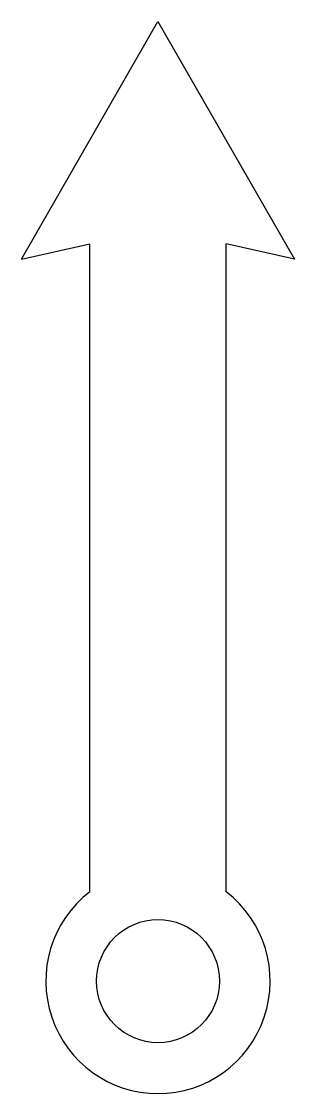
# Model space of a CAD drawing. Extents: x 26 to 66, y 14 to 170.
import ezdxf

# ---------------------------------------------------------------- set-up
doc = ezdxf.new("R2010")
doc.units = 0
doc.layers.get('0').update_dxf_attribs({"linetype": 'CONTINUOUS'})

msp = doc.modelspace()

# ---------------------------------------------------------------- linework, layer by layer
for p, q in [((26.07, 135.73), (46.07, 170.47)), ((46.07, 170.47), (66.07, 135.73)), ((26.07, 135.73), (36.07, 137.95)), ((36.07, 43.25), (36.07, 137.95)), ((56.07, 43.25), (56.07, 137.95)), ((66.07, 135.73), (56.07, 137.95))]:
    msp.add_line(p, q)
msp.add_circle((46.07, 30.21), 9)
msp.add_arc((46.07, 30.21), 16.43, 127.4794, 52.5206)

doc.saveas('drawing.dxf')
